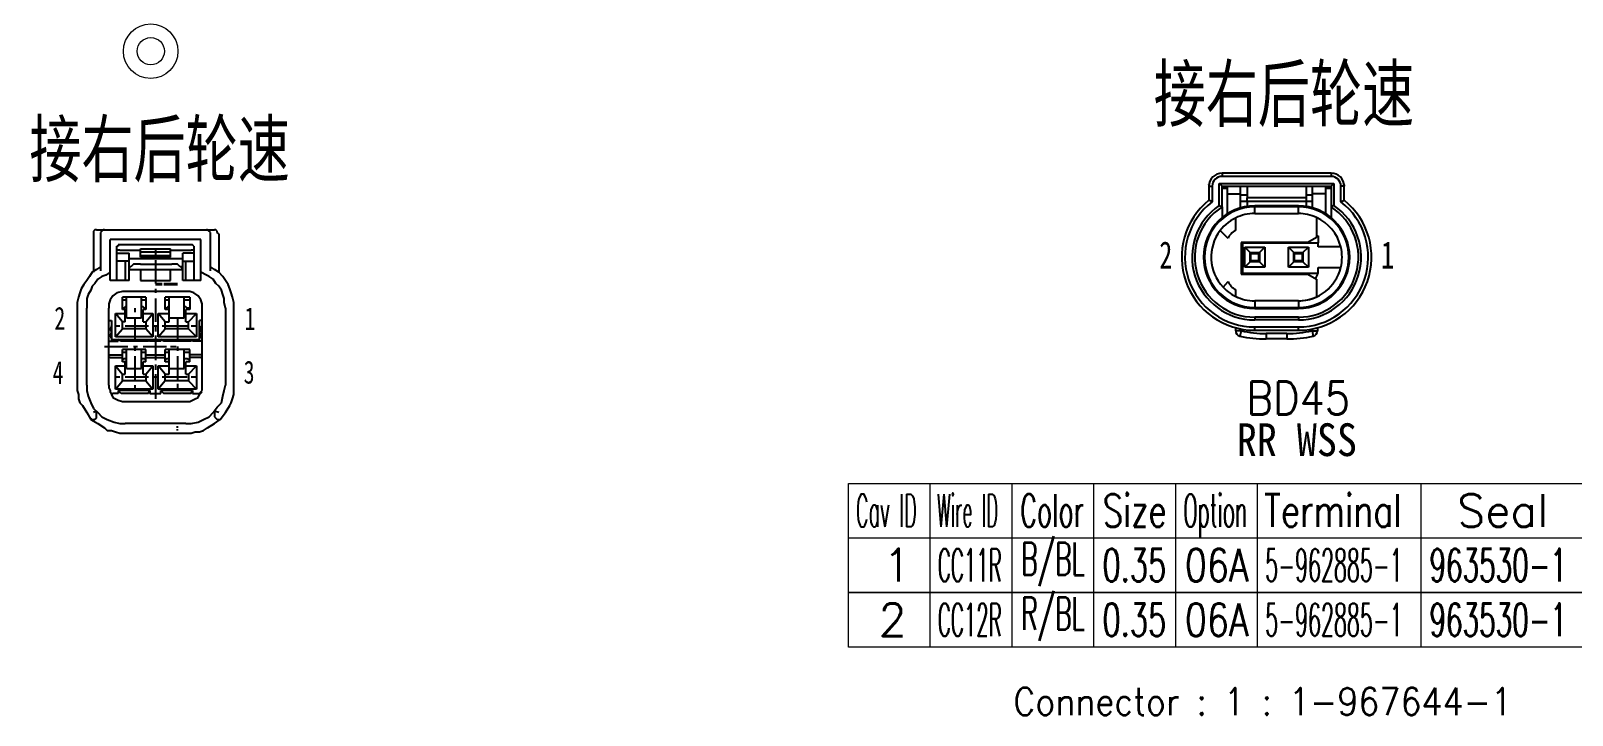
# Model space of a CAD drawing. Header units: inches. Extents: x 47316 to 59086, y 3141 to 11743.
# Drawn here: x 52988.9 to 53130.2, y 6113.2 to 6175.9 of the extents above; entities that cross this region are included whole.
import ezdxf

# ---------------------------------------------------------------- set-up
doc = ezdxf.new("R2010")
doc.units = ezdxf.units.IN
doc.header["$MEASUREMENT"] = 0
doc.layers.add('P', color=250, linetype='Continuous', lineweight=100)
doc.styles.add('MtX_FangSong_GB2312', font='')
doc.styles.add('MtX_FangSong_GB2312_1', font='')
doc.styles.get("Standard").update_dxf_attribs({"font": ''})
doc.styles.get('MtX_FangSong_GB2312').set_extended_font_data('FangSong_GB2312')
doc.styles.get('MtX_FangSong_GB2312_1').set_extended_font_data('FangSong_GB2312', bold=True)
doc.styles.get('Standard').set_extended_font_data('SimSun')

msp = doc.modelspace()

# ---------------------------------------------------------------- linework, layer by layer
at = {"color": 0, "lineweight": -3, "ltscale": 0.25}
for p, q in [((53108.13, 6162.86), (53098.13, 6162.86)), ((53108.13, 6162.56), (53098.13, 6162.56)), ((53098.13, 6161.66), (53108.13, 6161.66))]:
    msp.add_line(p, q, dxfattribs=at)
at = {"color": 0, "lineweight": -3, "ltscale": 0.0075}
for p, q in [((53098.13, 6162.86), (53098.13, 6162.56)), ((53108.13, 6162.86), (53108.13, 6162.56)), ((53096.93, 6161.66), (53097.23, 6161.66)), ((53109.33, 6161.66), (53109.03, 6161.66)), ((53101.13, 6148.46), (53101.13, 6148.76)), ((53105.13, 6148.46), (53105.13, 6148.76))]:
    msp.add_line(p, q, dxfattribs=at)
at = {"color": 0, "lineweight": -3, "ltscale": 0.000498962}
for p, q in [((53096.93, 6161.79), (53096.93, 6161.81)), ((53109.33, 6161.79), (53109.33, 6161.81))]:
    msp.add_line(p, q, dxfattribs=at)
at = {"color": 0, "lineweight": -3, "ltscale": 0.003306}
for p, q in [((53096.93, 6161.79), (53096.93, 6161.66)), ((53109.33, 6161.79), (53109.33, 6161.66))]:
    msp.add_line(p, q, dxfattribs=at)
at = {"color": 0, "lineweight": -3, "ltscale": 0.000183105}
for p, q in [((53096.93, 6161.79), (53096.94, 6161.79)), ((53109.33, 6161.79), (53109.33, 6161.79))]:
    msp.add_line(p, q, dxfattribs=at)
at = {"color": 0, "lineweight": -3, "ltscale": 0.031996}
for p, q in [((53096.93, 6161.66), (53096.93, 6160.38)), ((53109.33, 6160.38), (53109.33, 6161.66))]:
    msp.add_line(p, q, dxfattribs=at)
at = {"color": 0, "lineweight": -3, "ltscale": 0.035639}
for p, q in [((53097.23, 6161.66), (53097.23, 6160.23)), ((53109.03, 6160.23), (53109.03, 6161.66))]:
    msp.add_line(p, q, dxfattribs=at)
at = {"color": 0, "lineweight": -3, "ltscale": 0.050165}
for p, q in [((53097.88, 6159.9), (53097.88, 6161.91)), ((53108.38, 6161.91), (53108.38, 6159.9))]:
    msp.add_line(p, q, dxfattribs=at)
at = {"color": 0, "lineweight": -3, "ltscale": 0.2625}
msp.add_line((53097.88, 6161.91), (53108.38, 6161.91), dxfattribs=at)
at = {"color": 0, "lineweight": -3, "ltscale": 0.008839}
for p, q in [((53097.88, 6161.91), (53098.13, 6161.66)), ((53108.38, 6161.91), (53108.13, 6161.66))]:
    msp.add_line(p, q, dxfattribs=at)
at = {"color": 0, "lineweight": -3, "ltscale": 0.047256}
for p, q in [((53098.13, 6159.77), (53098.13, 6161.66)), ((53108.13, 6161.66), (53108.13, 6159.77))]:
    msp.add_line(p, q, dxfattribs=at)
at = {"color": 0, "lineweight": -3, "ltscale": 0.0125}
for p, q in [((53098.63, 6161.46), (53098.13, 6161.46)), ((53108.13, 6161.46), (53107.63, 6161.46)), ((53099.88, 6148.41), (53099.38, 6148.41)), ((53099.88, 6148.41), (53099.77, 6147.92)), ((53102.18, 6148.16), (53102.18, 6147.66)), ((53104.08, 6148.16), (53104.08, 6147.66)), ((53106.38, 6148.41), (53106.88, 6148.41)), ((53106.38, 6148.41), (53106.49, 6147.92))]:
    msp.add_line(p, q, dxfattribs=at)
at = {"color": 0, "lineweight": -3, "ltscale": 0.0175}
for p, q in [((53098.63, 6160.96), (53098.63, 6161.66)), ((53099.83, 6160.96), (53099.83, 6161.66)), ((53106.43, 6160.96), (53106.43, 6161.66)), ((53107.63, 6160.96), (53107.63, 6161.66)), ((53100.78, 6154.81), (53100.78, 6155.51)), ((53101.48, 6155.51), (53101.48, 6154.81)), ((53104.78, 6154.81), (53104.78, 6155.51)), ((53105.48, 6155.51), (53105.48, 6154.81))]:
    msp.add_line(p, q, dxfattribs=at)
at = {"color": 0, "lineweight": -3, "ltscale": 0.02634}
for p, q in [((53100.43, 6161.66), (53100.43, 6160.6)), ((53105.83, 6161.66), (53105.83, 6160.6))]:
    msp.add_line(p, q, dxfattribs=at)
at = {"color": 0, "lineweight": -3, "ltscale": 0.008338}
for p, q in [((53097.23, 6160.23), (53096.93, 6160.38)), ((53109.03, 6160.23), (53109.33, 6160.38))]:
    msp.add_line(p, q, dxfattribs=at)
at = {"color": 0, "lineweight": -3, "ltscale": 0.045501}
for p, q in [((53098.63, 6159.14), (53098.63, 6160.96)), ((53107.63, 6159.14), (53107.63, 6160.96))]:
    msp.add_line(p, q, dxfattribs=at)
at = {"color": 0, "lineweight": -3, "ltscale": 0.03}
for p, q in [((53098.63, 6160.96), (53099.83, 6160.96)), ((53107.63, 6160.96), (53106.43, 6160.96))]:
    msp.add_line(p, q, dxfattribs=at)
at = {"color": 0, "lineweight": -3, "ltscale": 0.032084}
for p, q in [((53099.83, 6159.67), (53099.83, 6160.96)), ((53106.43, 6159.67), (53106.43, 6160.96))]:
    msp.add_line(p, q, dxfattribs=at)
at = {"color": 0, "lineweight": -3, "ltscale": 0.014999}
for p, q in [((53099.83, 6160.86), (53100.43, 6160.86)), ((53100.43, 6160.26), (53099.83, 6160.26)), ((53105.83, 6160.86), (53106.43, 6160.86)), ((53106.43, 6160.26), (53105.83, 6160.26))]:
    msp.add_line(p, q, dxfattribs=at)
at = {"color": 0, "lineweight": -3, "ltscale": 0.00866}
for p, q in [((53100.43, 6160.26), (53100.43, 6160.6)), ((53105.83, 6160.6), (53105.83, 6160.26))]:
    msp.add_line(p, q, dxfattribs=at)
at = {"color": 0, "lineweight": -3, "ltscale": 0.135001}
for p, q in [((53105.83, 6160.6), (53100.43, 6160.6)), ((53105.83, 6160.26), (53100.43, 6160.26))]:
    msp.add_line(p, q, dxfattribs=at)
at = {"color": 0, "lineweight": -3, "ltscale": 0.00625}
for p, q in [((53100.43, 6160.26), (53100.43, 6160.01)), ((53105.83, 6160.26), (53105.83, 6160.01)), ((53101.13, 6149.66), (53101.13, 6149.41)), ((53105.13, 6149.66), (53105.13, 6149.41))]:
    msp.add_line(p, q, dxfattribs=at)
at = {"color": 0, "lineweight": -3, "ltscale": 0.005074}
for p, q in [((53100.43, 6160.01), (53100.43, 6159.8)), ((53105.83, 6160.01), (53105.83, 6159.8))]:
    msp.add_line(p, q, dxfattribs=at)
at = {"color": 0, "lineweight": -3, "ltscale": 0.007087}
for p, q in [((53097.88, 6159.9), (53098.13, 6159.77)), ((53108.38, 6159.9), (53108.13, 6159.77))]:
    msp.add_line(p, q, dxfattribs=at)
at = {"color": 0, "lineweight": -3, "ltscale": 0.024794}
for p, q in [((53098.13, 6159.77), (53098.13, 6158.78)), ((53108.13, 6159.77), (53108.13, 6158.78))]:
    msp.add_line(p, q, dxfattribs=at)
at = {"color": 0, "lineweight": -3, "ltscale": 0.028296}
msp.add_line((53099.36, 6158.74), (53099.36, 6157.61), dxfattribs=at)
at = {"color": 0, "lineweight": -3, "ltscale": 0.1}
for p, q in [((53105.13, 6159.86), (53101.13, 6159.86)), ((53105.13, 6159.77), (53101.13, 6159.77)), ((53101.13, 6159.16), (53105.13, 6159.16)), ((53105.13, 6151.16), (53101.13, 6151.16)), ((53101.13, 6150.54), (53105.13, 6150.54)), ((53101.13, 6150.46), (53105.13, 6150.46)), ((53105.13, 6149.66), (53101.13, 6149.66)), ((53105.13, 6149.41), (53101.13, 6149.41)), ((53101.13, 6148.76), (53105.13, 6148.76)), ((53101.13, 6148.46), (53105.13, 6148.46))]:
    msp.add_line(p, q, dxfattribs=at)
at = {"color": 0, "lineweight": -3, "ltscale": 0.002165}
for p, q in [((53101.13, 6159.86), (53101.13, 6159.77)), ((53105.13, 6159.86), (53105.13, 6159.77)), ((53101.13, 6150.46), (53101.13, 6150.54)), ((53105.13, 6150.46), (53105.13, 6150.54))]:
    msp.add_line(p, q, dxfattribs=at)
at = {"color": 0, "lineweight": -3, "ltscale": 0.015335}
for p, q in [((53101.13, 6159.16), (53101.13, 6159.77)), ((53105.13, 6159.16), (53105.13, 6159.77)), ((53101.13, 6151.16), (53101.13, 6150.54)), ((53105.13, 6151.16), (53105.13, 6150.54))]:
    msp.add_line(p, q, dxfattribs=at)
at = {"color": 0, "lineweight": -3, "ltscale": 0.045798}
msp.add_line((53106.78, 6158.8), (53106.78, 6156.97), dxfattribs=at)
at = {"color": 0, "lineweight": -3, "ltscale": 0.025446}
msp.add_line((53098.68, 6156.88), (53097.97, 6157.6), dxfattribs=at)
at = {"color": 0, "lineweight": -3, "ltscale": 0.0725}
msp.add_line((53099.88, 6156.51), (53099.88, 6153.61), dxfattribs=at)
at = {"color": 0, "lineweight": -3, "ltscale": 0.152499}
for p, q in [((53105.98, 6156.51), (53099.88, 6156.51)), ((53099.88, 6153.61), (53105.98, 6153.61))]:
    msp.add_line(p, q, dxfattribs=at)
at = {"color": 0, "lineweight": -3, "ltscale": 0.172499}
for p, q in [((53100.03, 6156.46), (53106.93, 6156.46)), ((53106.93, 6153.66), (53100.03, 6153.66))]:
    msp.add_line(p, q, dxfattribs=at)
at = {"color": 0, "lineweight": -3, "ltscale": 0.07}
msp.add_line((53100.03, 6153.66), (53100.03, 6156.46), dxfattribs=at)
at = {"color": 0, "lineweight": -3, "ltscale": 0.046249}
for p, q in [((53100.21, 6154.23), (53100.21, 6156.08)), ((53100.21, 6156.08), (53102.06, 6156.08)), ((53102.06, 6156.08), (53102.06, 6154.23)), ((53104.21, 6154.23), (53104.21, 6156.08)), ((53104.21, 6156.08), (53106.06, 6156.08)), ((53106.06, 6156.08), (53106.06, 6154.23)), ((53102.06, 6154.23), (53100.21, 6154.23)), ((53106.06, 6154.23), (53104.21, 6154.23))]:
    msp.add_line(p, q, dxfattribs=at)
at = {"color": 0, "lineweight": -3, "ltscale": 0.01795}
for p, q in [((53100.72, 6155.58), (53100.21, 6156.08)), ((53101.55, 6155.58), (53102.06, 6156.08)), ((53104.72, 6155.58), (53104.21, 6156.08)), ((53105.55, 6155.58), (53106.06, 6156.08)), ((53100.72, 6154.74), (53100.21, 6154.23)), ((53101.55, 6154.74), (53102.06, 6154.23)), ((53104.72, 6154.74), (53104.21, 6154.23)), ((53105.55, 6154.74), (53106.06, 6154.23))]:
    msp.add_line(p, q, dxfattribs=at)
at = {"color": 0, "lineweight": -3, "ltscale": 0.023095}
for p, q in [((53106.78, 6156.97), (53105.98, 6156.51)), ((53105.98, 6153.61), (53106.78, 6153.15))]:
    msp.add_line(p, q, dxfattribs=at)
at = {"color": 0, "lineweight": -3, "ltscale": 0.003749}
msp.add_line((53106.78, 6157.11), (53106.93, 6157.11), dxfattribs=at)
at = {"color": 0, "lineweight": -3, "ltscale": 0.016251}
msp.add_line((53106.93, 6157.11), (53106.93, 6156.46), dxfattribs=at)
at = {"color": 0, "lineweight": -3, "ltscale": 0.008749}
msp.add_line((53106.93, 6156.11), (53106.93, 6156.46), dxfattribs=at)
at = {"color": 0, "lineweight": -3, "ltscale": 0.052139}
for p, q in [((53109.02, 6156.11), (53106.93, 6156.11)), ((53106.93, 6154.21), (53109.02, 6154.21))]:
    msp.add_line(p, q, dxfattribs=at)
at = {"color": 0, "lineweight": -3, "ltscale": 0.020863}
for p, q in [((53100.72, 6154.74), (53100.72, 6155.58)), ((53101.55, 6155.58), (53101.55, 6154.74)), ((53104.72, 6154.74), (53104.72, 6155.58)), ((53105.55, 6155.58), (53105.55, 6154.74))]:
    msp.add_line(p, q, dxfattribs=at)
at = {"color": 0, "lineweight": -3, "ltscale": 0.020865}
for p, q in [((53100.72, 6155.58), (53101.55, 6155.58)), ((53101.55, 6154.74), (53100.72, 6154.74)), ((53104.72, 6155.58), (53105.55, 6155.58)), ((53105.55, 6154.74), (53104.72, 6154.74))]:
    msp.add_line(p, q, dxfattribs=at)
at = {"color": 0, "lineweight": -3, "ltscale": 0.002379}
for p, q in [((53100.78, 6155.51), (53100.72, 6155.58)), ((53100.78, 6154.81), (53100.72, 6154.74)), ((53101.48, 6155.51), (53101.55, 6155.58)), ((53101.48, 6154.81), (53101.55, 6154.74)), ((53104.78, 6155.51), (53104.72, 6155.58)), ((53104.78, 6154.81), (53104.72, 6154.74)), ((53105.48, 6155.51), (53105.55, 6155.58)), ((53105.48, 6154.81), (53105.55, 6154.74))]:
    msp.add_line(p, q, dxfattribs=at)
at = {"color": 0, "lineweight": -3, "ltscale": 0.017499}
for p, q in [((53100.78, 6155.51), (53101.48, 6155.51)), ((53101.48, 6154.81), (53100.78, 6154.81)), ((53104.78, 6155.51), (53105.48, 6155.51)), ((53105.48, 6154.81), (53104.78, 6154.81))]:
    msp.add_line(p, q, dxfattribs=at)
at = {"color": 0, "lineweight": -3, "ltscale": 0.017552}
msp.add_line((53098.23, 6152.41), (53098.68, 6152.94), dxfattribs=at)
at = {"color": 0, "lineweight": -3, "ltscale": 0.040799}
msp.add_line((53106.78, 6153.15), (53106.78, 6151.51), dxfattribs=at)
at = {"color": 0, "lineweight": -3, "ltscale": 0.01375}
msp.add_line((53106.93, 6153.66), (53106.93, 6154.21), dxfattribs=at)
at = {"color": 0, "lineweight": -3, "ltscale": 0.015796}
msp.add_line((53099.36, 6152.2), (53099.36, 6151.57), dxfattribs=at)
at = {"color": 0, "lineweight": -3, "ltscale": 0.00694}
for p, q in [((53099.38, 6148.41), (53099.38, 6148.69)), ((53106.88, 6148.69), (53106.88, 6148.41))]:
    msp.add_line(p, q, dxfattribs=at)
at = {"color": 0, "lineweight": -3, "ltscale": 0.004066}
for p, q in [((53099.88, 6148.41), (53099.88, 6148.58)), ((53106.38, 6148.58), (53106.38, 6148.41))]:
    msp.add_line(p, q, dxfattribs=at)
at = {"color": 0, "lineweight": -3, "ltscale": 0.047501}
for p, q in [((53104.08, 6148.16), (53102.18, 6148.16)), ((53104.08, 6147.66), (53102.18, 6147.66))]:
    msp.add_line(p, q, dxfattribs=at)
at = {"color": 0, "linetype": 'Continuous', "lineweight": 15}
for p, q in [((53063.89, 6134.43), (53146.39, 6134.43)), ((53063.89, 6129.43), (53063.89, 6134.43)), ((53063.89, 6129.43), (53146.39, 6129.43))]:
    msp.add_line(p, q, dxfattribs=at)
at = {"color": 7, "linetype": 'Continuous', "lineweight": 15}
for p, q in [((53071.39, 6129.43), (53071.39, 6134.43)), ((53078.89, 6129.43), (53078.89, 6134.43)), ((53086.39, 6129.43), (53086.39, 6134.43)), ((53093.89, 6129.43), (53093.89, 6134.43)), ((53101.39, 6129.43), (53101.39, 6134.43)), ((53116.39, 6129.43), (53116.39, 6134.43))]:
    msp.add_line(p, q, dxfattribs=at)
at = {"color": 102, "linetype": 'Continuous', "lineweight": 15}
for p, q in [((53071.39, 6124.43), (53071.39, 6129.43)), ((53078.89, 6124.43), (53078.89, 6129.43)), ((53086.39, 6124.43), (53086.39, 6129.43)), ((53093.89, 6124.43), (53093.89, 6129.43)), ((53101.39, 6124.43), (53101.39, 6129.43)), ((53116.39, 6124.43), (53116.39, 6129.43)), ((53071.39, 6119.43), (53071.39, 6124.43)), ((53078.89, 6119.43), (53078.89, 6124.43)), ((53086.39, 6119.43), (53086.39, 6124.43)), ((53093.89, 6119.43), (53093.89, 6124.43)), ((53101.39, 6119.43), (53101.39, 6124.43)), ((53116.39, 6119.43), (53116.39, 6124.43))]:
    msp.add_line(p, q, dxfattribs=at)
at = {"color": 0, "linetype": 'Continuous', "lineweight": 15}
for points in [[(53063.89, 6124.43), (53063.89, 6129.43), (53146.39, 6129.43), (53146.39, 6124.43)], [(53063.89, 6119.43), (53063.89, 6124.43), (53146.39, 6124.43), (53146.39, 6119.43)]]:
    msp.add_lwpolyline(points, close=True, dxfattribs=at)
for radius in [2.5, 1.25]:
    msp.add_circle((52999.93, 6174.03), radius, dxfattribs=at)
at = {"color": 0, "lineweight": -3}
for centre, radius, start, end in [((53098.13, 6161.66), 1.2, 90, 180), ((53108.13, 6161.66), 1.2, 360, 90), ((53097.15, 6161.8), 0.221, 152.2142, 176.9525), ((53098.13, 6161.66), 0.9, 90, 180), ((53108.13, 6161.66), 0.9, 0, 90), ((53109.11, 6161.8), 0.221, 3.0415, 27.7534), ((53101.13, 6155.16), 6.7, 128.8193, 270), ((53101.13, 6155.16), 6.4, 127.5443, 270), ((53105.13, 6155.16), 6.7, 270, 51.1807), ((53105.13, 6155.16), 6.4, 270, 52.4557), ((53101.13, 6155.16), 5.75, 124.4174, 270), ((53101.13, 6155.16), 5.5, 123.0557, 270), ((53101.13, 6155.16), 4.7, 90, 270), ((53101.13, 6155.16), 4.61, 90, 270), ((53101.13, 6155.16), 4, 116.2634, 146.25), ((53101.13, 6155.16), 4, 90, 116.2635), ((53105.13, 6155.16), 5.75, 270, 55.5825), ((53105.13, 6155.16), 4.7, 270, 90), ((53105.13, 6155.16), 5.5, 270, 56.9443), ((53105.13, 6155.16), 4.61, 270, 90), ((53105.13, 6155.16), 4, 65.638, 90), ((53105.13, 6155.16), 4, 13.7391, 65.6379), ((53101.13, 6155.16), 4, 142.4042, 223.4495), ((53099.98, 6156.36), 1.4, 116.2863, 158.1691), ((53105.13, 6155.16), 4, 346.261, 13.739), ((53099.98, 6153.46), 1.4, 201.4963, 243.7137), ((53105.13, 6155.16), 4, 270, 346.2611), ((53106.13, 6153.81), 0.8, 311.9254, 349.1931), ((53101.13, 6155.16), 4, 223.4495, 247.5), ((53101.13, 6155.16), 4, 243.7365, 270), ((53105.13, 6155.16), 4, 270, 294.362), ((53099.88, 6148.41), 0.5, 180, 257.3469), ((53102.18, 6158.66), 11, 257.3469, 270), ((53102.18, 6158.66), 10.5, 257.3469, 270), ((53104.08, 6158.66), 10.5, 270, 282.6531), ((53104.08, 6158.66), 11, 270, 282.6531), ((53106.38, 6148.41), 0.5, 282.6531, 0)]:
    msp.add_arc(centre, radius, start, end, dxfattribs=at)
at = {"layer": 'P', "color": 0, "linetype": 'Continuous', "lineweight": -3}
for p, q in [((52994.82, 6157.68), (52994.69, 6157.55)), ((52994.69, 6157.55), (52994.69, 6157.42)), ((52994.69, 6157.42), (52994.69, 6157.3)), ((52994.69, 6157.3), (52994.69, 6153.77)), ((52994.95, 6157.68), (52994.82, 6157.68)), ((52994.95, 6157.68), (53005.78, 6157.68)), ((52995.45, 6157.55), (52995.32, 6157.42)), ((52995.32, 6157.42), (52995.32, 6157.3)), ((52995.32, 6157.3), (52995.32, 6153.9)), ((52995.58, 6157.68), (52995.45, 6157.55)), ((52995.7, 6157.68), (52995.58, 6157.68)), ((53005.15, 6157.68), (53005.03, 6157.68)), ((53005.28, 6157.55), (53005.15, 6157.68)), ((53005.4, 6157.42), (53005.28, 6157.55)), ((53005.4, 6157.3), (53005.4, 6157.42)), ((53005.4, 6153.9), (53005.4, 6157.3)), ((53005.91, 6157.68), (53005.78, 6157.68)), ((53006.03, 6157.55), (53005.91, 6157.68)), ((53006.03, 6157.42), (53006.03, 6157.55)), ((53006.16, 6157.3), (53006.03, 6157.42)), ((53006.16, 6157.3), (53006.16, 6153.77)), ((53004.52, 6156.79), (52996.21, 6156.79)), ((52996.21, 6153.01), (52996.21, 6156.79)), ((52996.96, 6156.16), (52996.84, 6156.16)), ((52996.84, 6153.01), (52996.84, 6156.16)), ((52997.09, 6155.79), (52996.84, 6155.79)), ((52997.09, 6156.29), (52996.96, 6156.29)), ((52996.96, 6156.29), (52996.96, 6156.16)), ((53003.64, 6156.29), (52997.09, 6156.29)), ((52997.09, 6155.79), (52998.98, 6155.79)), ((52998.98, 6155.16), (52998.98, 6155.91)), ((52998.98, 6155.91), (53001.75, 6155.91)), ((53000.36, 6155.79), (53000.36, 6155.41)), ((53001.75, 6155.16), (53001.75, 6155.91)), ((53001.75, 6155.79), (53003.64, 6155.79)), ((53003.77, 6156.29), (53003.64, 6156.29)), ((53003.89, 6155.79), (53003.64, 6155.79)), ((53003.89, 6156.16), (53003.77, 6156.29)), ((53003.89, 6156.16), (53003.89, 6156.16)), ((53003.89, 6156.16), (53003.89, 6153.01)), ((53004.52, 6153.01), (53004.52, 6156.79)), ((52996.84, 6155.53), (52997.59, 6155.53)), ((52997.97, 6154.78), (52996.84, 6154.78)), ((52997.59, 6155.53), (52997.97, 6155.53)), ((52997.59, 6154.78), (52997.59, 6153.01)), ((52997.97, 6153.01), (52997.97, 6155.53)), ((52997.97, 6155.03), (52998.47, 6155.03)), ((52998.35, 6154.53), (52998.1, 6154.27)), ((52998.6, 6154.53), (52998.35, 6154.53)), ((52998.47, 6155.03), (52998.98, 6155.03)), ((52998.98, 6154.53), (52998.6, 6154.53)), ((52998.98, 6155.66), (53001.75, 6155.66)), ((53001.75, 6155.28), (52998.98, 6155.28)), ((52998.98, 6155.16), (53001.75, 6155.16)), ((52998.98, 6155.03), (53001.88, 6155.03)), ((52998.98, 6154.53), (53001.88, 6154.53)), ((53000.36, 6154.9), (53000.36, 6152.76)), ((53001.88, 6155.03), (53002.38, 6155.03)), ((53002.13, 6154.53), (53001.88, 6154.53)), ((53002.38, 6154.53), (53002.13, 6154.53)), ((53002.38, 6155.03), (53002.88, 6155.03)), ((53002.63, 6154.27), (53002.38, 6154.53)), ((53003.14, 6155.53), (53002.88, 6155.53)), ((53002.88, 6153.01), (53002.88, 6155.53)), ((53002.88, 6154.78), (53003.89, 6154.78)), ((53003.89, 6155.53), (53003.14, 6155.53)), ((53003.14, 6153.01), (53003.14, 6154.78)), ((52994.06, 6153.01), (52993.81, 6152.64)), ((52994.32, 6153.39), (52994.06, 6153.01)), ((52994.57, 6153.77), (52994.32, 6153.39)), ((52994.95, 6154.02), (52994.57, 6153.77)), ((52995.07, 6153.14), (52994.82, 6152.76)), ((52995.32, 6154.27), (52994.95, 6154.02)), ((52995.45, 6153.39), (52995.07, 6153.14)), ((52995.83, 6153.52), (52995.45, 6153.39)), ((52996.21, 6153.77), (52995.83, 6153.52)), ((52997.97, 6153.01), (52996.21, 6153.01)), ((52998.1, 6154.27), (52997.97, 6154.27)), ((52997.97, 6154.27), (52997.97, 6154.02)), ((52997.97, 6154.02), (53002.88, 6154.02)), ((52998.98, 6154.02), (52998.98, 6153.01)), ((52998.98, 6153.01), (53001.75, 6153.01)), ((53001.75, 6153.01), (53001.75, 6154.02)), ((53002.76, 6154.27), (53002.63, 6154.27)), ((53002.88, 6154.02), (53002.76, 6154.27)), ((53004.52, 6153.01), (53002.88, 6153.01)), ((53005.03, 6153.52), (53004.52, 6153.77)), ((53005.28, 6153.39), (53005.03, 6153.52)), ((53005.66, 6153.14), (53005.28, 6153.39)), ((53005.78, 6154.02), (53005.4, 6154.27)), ((53005.91, 6152.76), (53005.66, 6153.14)), ((53006.16, 6153.77), (53005.78, 6154.02)), ((53006.54, 6153.39), (53006.16, 6153.77)), ((53006.79, 6153.01), (53006.54, 6153.39)), ((53007.04, 6152.64), (53006.79, 6153.01)), ((52993.31, 6151.5), (52993.18, 6151)), ((52993.43, 6151.88), (52993.31, 6151.5)), ((52993.56, 6152.26), (52993.43, 6151.88)), ((52993.81, 6152.64), (52993.56, 6152.26)), ((52994.19, 6151.75), (52994.06, 6151.38)), ((52994.44, 6152.13), (52994.19, 6151.75)), ((52994.57, 6152.51), (52994.44, 6152.13)), ((52994.82, 6152.76), (52994.57, 6152.51)), ((52996.46, 6151.63), (52996.21, 6151.25)), ((52996.84, 6151.88), (52996.46, 6151.63)), ((52997.34, 6152.01), (52996.84, 6151.88)), ((52997.59, 6152.01), (52997.34, 6152.01)), ((52997.34, 6150.37), (52997.34, 6151.5)), ((52999.48, 6151.5), (52997.34, 6151.5)), ((53003.14, 6152.01), (52997.59, 6152.01)), ((52997.72, 6149.61), (52997.72, 6151.5)), ((52999.1, 6149.61), (52999.1, 6151.5)), ((52999.48, 6151.5), (52999.48, 6150.37)), ((53000.36, 6152.76), (53000.99, 6152.76)), ((53000.36, 6152.64), (53000.99, 6152.64)), ((53000.36, 6152.26), (53000.36, 6151.88)), ((53001.12, 6152.76), (53001.37, 6152.76)), ((53001.12, 6152.64), (53001.37, 6152.64)), ((53001.25, 6150.37), (53001.25, 6151.5)), ((53003.51, 6151.5), (53001.25, 6151.5)), ((53001.37, 6152.76), (53001.62, 6152.76)), ((53001.37, 6152.64), (53001.62, 6152.64)), ((53001.62, 6152.76), (53002.38, 6152.76)), ((53001.62, 6152.64), (53002.38, 6152.64)), ((53001.62, 6149.61), (53001.62, 6151.5)), ((53003.01, 6149.61), (53003.01, 6151.5)), ((53003.51, 6152.01), (53003.14, 6152.01)), ((53003.89, 6151.88), (53003.51, 6152.01)), ((53003.51, 6151.5), (53003.51, 6150.37)), ((53004.27, 6151.63), (53003.89, 6151.88)), ((53004.52, 6151.25), (53004.27, 6151.63)), ((53006.16, 6152.51), (53005.91, 6152.76)), ((53006.41, 6152.13), (53006.16, 6152.51)), ((53006.54, 6151.75), (53006.41, 6152.13)), ((53006.66, 6151.38), (53006.54, 6151.75)), ((53007.17, 6152.26), (53007.04, 6152.64)), ((53007.29, 6151.88), (53007.17, 6152.26)), ((53007.42, 6151.5), (53007.29, 6151.88)), ((53007.55, 6151), (53007.42, 6151.5)), ((52993.18, 6151), (52993.18, 6150.49)), ((52993.18, 6150.49), (52993.18, 6143.44)), ((52994.06, 6151.38), (52994.06, 6151)), ((52994.06, 6151), (52994.06, 6150.49)), ((52994.06, 6143.44), (52994.06, 6150.49)), ((52996.21, 6151.25), (52996.08, 6150.87)), ((52996.08, 6150.87), (52996.08, 6150.49)), ((52996.08, 6143.44), (52996.08, 6150.49)), ((52997.34, 6151.25), (52997.72, 6151.25)), ((52997.47, 6150.49), (52997.34, 6150.49)), ((52997.59, 6150.37), (52997.34, 6150.37)), ((52997.59, 6150.62), (52997.47, 6150.49)), ((52997.72, 6150.62), (52997.59, 6150.62)), ((52997.59, 6149.23), (52997.59, 6150.37)), ((52998.47, 6150.49), (52998.47, 6150.12)), ((52999.1, 6151.25), (52999.48, 6151.25)), ((52999.23, 6150.62), (52999.1, 6150.62)), ((52999.36, 6150.49), (52999.23, 6150.62)), ((52999.48, 6150.37), (52999.23, 6150.37)), ((52999.23, 6149.23), (52999.23, 6150.37)), ((52999.48, 6150.49), (52999.36, 6150.49)), ((53000.36, 6151.38), (53000.36, 6149.23)), ((53001.25, 6151.25), (53001.62, 6151.25)), ((53001.37, 6150.49), (53001.25, 6150.49)), ((53001.62, 6150.37), (53001.25, 6150.37)), ((53001.5, 6150.62), (53001.37, 6150.49)), ((53001.62, 6150.62), (53001.5, 6150.62)), ((53001.62, 6149.23), (53001.62, 6150.37)), ((53003.01, 6151.25), (53003.51, 6151.25)), ((53003.14, 6150.62), (53003.01, 6150.62)), ((53003.26, 6150.49), (53003.14, 6150.62)), ((53003.51, 6150.37), (53003.14, 6150.37)), ((53003.14, 6149.23), (53003.14, 6150.37)), ((53003.51, 6150.49), (53003.26, 6150.49)), ((53004.65, 6150.87), (53004.52, 6151.25)), ((53004.65, 6150.49), (53004.65, 6150.87)), ((53004.65, 6143.44), (53004.65, 6150.49)), ((53006.66, 6151), (53006.66, 6151.38)), ((53006.79, 6150.49), (53006.66, 6151)), ((53006.79, 6150.49), (53006.79, 6143.44)), ((53007.55, 6150.49), (53007.55, 6151)), ((53007.55, 6143.44), (53007.55, 6150.49)), ((52996.08, 6149.36), (52996.33, 6149.36)), ((52996.33, 6148.73), (52996.21, 6148.6)), ((52996.33, 6149.36), (52996.33, 6147.47)), ((52996.33, 6148.73), (52996.33, 6148.86)), ((52996.71, 6147.85), (52996.71, 6149.99)), ((52996.71, 6149.99), (52997.59, 6149.99)), ((52997.34, 6149.23), (52996.71, 6149.99)), ((52996.71, 6148.86), (52997.09, 6148.86)), ((52997.34, 6148.6), (52997.34, 6149.23)), ((52997.59, 6149.23), (52997.34, 6149.23)), ((52997.59, 6148.86), (52999.73, 6148.86)), ((52997.72, 6149.61), (52999.1, 6149.61)), ((52998.47, 6149.61), (52998.47, 6147.47)), ((52999.23, 6149.99), (53000.11, 6149.99)), ((52999.23, 6149.23), (52999.48, 6149.23)), ((52999.48, 6149.23), (53000.11, 6149.99)), ((52999.48, 6149.23), (52999.48, 6148.6)), ((53000.11, 6149.99), (53000.11, 6147.85)), ((53000.11, 6148.86), (53000.62, 6148.86)), ((53000.36, 6148.86), (53000.36, 6148.35)), ((53000.62, 6147.85), (53000.62, 6149.99)), ((53001.25, 6149.23), (53000.62, 6149.99)), ((53000.62, 6149.99), (53001.62, 6149.99)), ((53000.99, 6148.86), (53003.26, 6148.86)), ((53001.25, 6148.6), (53001.25, 6149.23)), ((53001.25, 6149.23), (53001.62, 6149.23)), ((53001.62, 6149.61), (53003.01, 6149.61)), ((53002.38, 6149.61), (53002.38, 6147.47)), ((53003.14, 6149.99), (53004.14, 6149.99)), ((53003.14, 6149.23), (53003.39, 6149.23)), ((53003.39, 6149.23), (53004.14, 6149.99)), ((53003.39, 6148.6), (53003.39, 6149.23)), ((53003.64, 6148.86), (53004.14, 6148.86)), ((53004.14, 6149.99), (53004.14, 6147.85)), ((53004.4, 6147.47), (53004.4, 6149.36)), ((53004.65, 6149.36), (53004.4, 6149.36)), ((53004.4, 6148.86), (53004.52, 6148.73)), ((53004.52, 6148.6), (53004.52, 6148.73)), ((52996.08, 6147.47), (52996.96, 6147.47)), ((52996.21, 6148.6), (52996.21, 6148.6)), ((52996.21, 6148.6), (52996.21, 6148.48)), ((52996.21, 6148.48), (52996.33, 6148.35)), ((52996.33, 6148.1), (52996.21, 6148.1)), ((52996.21, 6148.1), (52996.21, 6147.97)), ((52996.21, 6147.97), (52996.21, 6147.85)), ((52996.21, 6147.85), (52996.33, 6147.85)), ((52996.33, 6148.35), (52996.33, 6148.35)), ((52996.33, 6148.23), (52996.33, 6148.35)), ((52996.33, 6148.1), (52996.33, 6148.23)), ((52996.33, 6147.72), (52996.33, 6147.85)), ((52996.33, 6147.6), (53004.4, 6147.6)), ((52996.71, 6147.85), (52997.34, 6148.6)), ((53000.11, 6147.85), (52996.71, 6147.85)), ((52997.21, 6147.47), (52996.96, 6147.6)), ((52996.96, 6147.6), (52996.96, 6147.47)), ((52999.73, 6147.47), (52997.21, 6147.47)), ((52999.48, 6148.6), (52997.34, 6148.6)), ((53000.11, 6147.85), (52999.48, 6148.6)), ((52999.73, 6147.47), (52999.86, 6147.6)), ((52999.86, 6147.6), (52999.86, 6147.47)), ((53000.87, 6147.47), (52999.86, 6147.47)), ((53000.36, 6147.97), (53000.36, 6145.71)), ((53000.62, 6147.85), (53001.25, 6148.6)), ((53004.14, 6147.85), (53000.62, 6147.85)), ((53000.87, 6147.6), (53000.87, 6147.47)), ((53001.12, 6147.47), (53000.87, 6147.6)), ((53003.64, 6147.47), (53001.12, 6147.47)), ((53003.39, 6148.6), (53001.25, 6148.6)), ((53004.14, 6147.85), (53003.39, 6148.6)), ((53003.77, 6147.6), (53003.64, 6147.47)), ((53003.77, 6147.6), (53003.77, 6147.47)), ((53004.65, 6147.47), (53003.77, 6147.47)), ((53004.4, 6148.35), (53004.4, 6148.23)), ((53004.52, 6148.35), (53004.4, 6148.35)), ((53004.4, 6148.23), (53004.52, 6148.1)), ((53004.52, 6147.85), (53004.4, 6147.72)), ((53004.52, 6148.48), (53004.52, 6148.6)), ((53004.52, 6148.6), (53004.52, 6148.6)), ((53004.52, 6148.35), (53004.52, 6148.48)), ((53004.52, 6147.97), (53004.52, 6148.1)), ((53004.52, 6148.1), (53004.52, 6148.1)), ((53004.52, 6147.85), (53004.52, 6147.97)), ((53004.52, 6147.85), (53004.52, 6147.85)), ((52995.7, 6146.97), (52997.84, 6146.97)), ((52996.08, 6146.08), (52996.08, 6146.21)), ((52996.08, 6146.21), (52997.34, 6146.21)), ((52996.08, 6145.96), (52996.08, 6146.08)), ((52996.21, 6145.96), (52996.08, 6145.96)), ((52996.21, 6145.96), (52996.21, 6145.96)), ((52996.21, 6145.96), (52997.34, 6145.96)), ((52999.48, 6146.71), (52997.34, 6146.71)), ((52997.34, 6145.58), (52997.34, 6146.71)), ((52997.34, 6146.46), (52997.72, 6146.46)), ((52997.47, 6145.83), (52997.34, 6145.71)), ((52997.59, 6145.83), (52997.47, 6145.83)), ((52997.72, 6145.83), (52997.59, 6145.83)), ((52997.72, 6144.95), (52997.72, 6146.71)), ((52998.35, 6146.97), (52998.73, 6146.97)), ((52998.47, 6146.97), (52998.47, 6146.59)), ((52998.47, 6146.08), (52998.47, 6143.94)), ((52999.1, 6144.95), (52999.1, 6146.71)), ((52999.1, 6146.46), (52999.48, 6146.46)), ((52999.23, 6145.83), (52999.1, 6145.83)), ((52999.23, 6146.97), (53001.37, 6146.97)), ((52999.36, 6145.83), (52999.23, 6145.83)), ((52999.48, 6145.71), (52999.36, 6145.83)), ((52999.48, 6145.58), (52999.48, 6146.71)), ((52999.48, 6146.21), (53001.25, 6146.21)), ((52999.48, 6145.96), (53001.25, 6145.96)), ((53003.51, 6146.71), (53001.25, 6146.71)), ((53001.25, 6145.58), (53001.25, 6146.71)), ((53001.25, 6146.46), (53001.62, 6146.46)), ((53001.37, 6145.83), (53001.25, 6145.71)), ((53001.5, 6145.83), (53001.37, 6145.83)), ((53001.62, 6145.83), (53001.5, 6145.83)), ((53001.62, 6144.95), (53001.62, 6146.71)), ((53001.75, 6146.97), (53002.25, 6146.97)), ((53002.38, 6146.97), (53002.38, 6146.59)), ((53002.38, 6146.08), (53002.38, 6143.94)), ((53003.01, 6144.95), (53003.01, 6146.71)), ((53003.01, 6146.46), (53003.51, 6146.46)), ((53003.14, 6145.83), (53003.01, 6145.83)), ((53003.26, 6145.83), (53003.14, 6145.83)), ((53003.51, 6145.71), (53003.26, 6145.83)), ((53003.51, 6145.58), (53003.51, 6146.71)), ((53004.65, 6146.21), (53003.51, 6146.21)), ((53004.52, 6145.96), (53003.51, 6145.96)), ((53004.52, 6145.96), (53004.65, 6145.96)), ((53004.65, 6146.08), (53004.65, 6146.21)), ((53004.65, 6145.96), (53004.65, 6146.08)), ((53004.65, 6145.96), (53004.65, 6145.96)), ((52996.71, 6143.06), (52996.71, 6145.2)), ((52996.71, 6145.2), (52997.34, 6144.45)), ((52996.71, 6145.2), (52997.59, 6145.2)), ((52997.59, 6145.58), (52997.34, 6145.58)), ((52997.34, 6144.45), (52997.59, 6144.45)), ((52997.34, 6143.82), (52997.34, 6144.45)), ((52997.59, 6144.45), (52997.59, 6145.58)), ((52997.72, 6144.95), (52999.1, 6144.95)), ((52999.48, 6145.58), (52999.23, 6145.58)), ((52999.23, 6144.45), (52999.23, 6145.58)), ((52999.23, 6145.2), (53000.11, 6145.2)), ((52999.23, 6144.45), (52999.48, 6144.45)), ((52999.48, 6144.45), (53000.11, 6145.2)), ((52999.48, 6144.45), (52999.48, 6143.82)), ((53000.11, 6145.2), (53000.11, 6143.06)), ((53000.36, 6145.33), (53000.36, 6144.82)), ((53000.36, 6144.45), (53000.36, 6142.18)), ((53000.62, 6143.06), (53000.62, 6145.2)), ((53001.25, 6144.45), (53000.62, 6145.2)), ((53000.62, 6145.2), (53001.62, 6145.2)), ((53001.62, 6145.58), (53001.25, 6145.58)), ((53001.25, 6143.82), (53001.25, 6144.45)), ((53001.25, 6144.45), (53001.62, 6144.45)), ((53001.62, 6144.45), (53001.62, 6145.58)), ((53001.62, 6144.95), (53003.01, 6144.95)), ((53003.51, 6145.58), (53003.14, 6145.58)), ((53003.14, 6144.45), (53003.14, 6145.58)), ((53003.14, 6145.2), (53004.14, 6145.2)), ((53003.14, 6144.45), (53003.39, 6144.45)), ((53003.39, 6144.45), (53004.14, 6145.2)), ((53003.39, 6144.45), (53003.39, 6143.82)), ((53004.14, 6145.2), (53004.14, 6143.06)), ((52993.18, 6143.44), (52993.18, 6142.93)), ((52994.06, 6143.44), (52994.06, 6142.93)), ((52996.08, 6143.44), (52996.08, 6143.19)), ((52996.08, 6143.19), (52996.21, 6142.93)), ((52996.71, 6144.19), (52997.09, 6144.19)), ((52996.71, 6143.06), (52997.34, 6143.82)), ((53000.11, 6143.06), (52996.71, 6143.06)), ((52999.48, 6143.82), (52997.34, 6143.82)), ((52997.59, 6144.19), (52999.73, 6144.19)), ((52998.47, 6143.44), (52998.47, 6143.06)), ((52999.48, 6143.82), (53000.11, 6143.06)), ((53000.11, 6144.19), (53000.62, 6144.19)), ((53001.25, 6143.82), (53000.62, 6143.06)), ((53004.14, 6143.06), (53000.62, 6143.06)), ((53000.99, 6144.19), (53003.26, 6144.19)), ((53003.39, 6143.82), (53001.25, 6143.82)), ((53002.38, 6143.56), (53002.38, 6143.06)), ((53003.39, 6143.82), (53004.14, 6143.06)), ((53003.64, 6144.19), (53004.14, 6144.19)), ((53004.65, 6143.19), (53004.65, 6143.44)), ((53004.65, 6142.93), (53004.65, 6143.19)), ((53006.66, 6142.93), (53006.79, 6143.44)), ((53007.55, 6142.93), (53007.55, 6143.44)), ((52993.18, 6142.93), (52993.31, 6142.56)), ((52993.31, 6142.56), (52993.31, 6142.18)), ((52993.31, 6142.18), (52993.43, 6141.8)), ((52993.43, 6141.8), (52993.69, 6141.55)), ((52994.06, 6142.93), (52994.19, 6142.43)), ((52994.19, 6142.43), (52994.44, 6141.8)), ((52994.44, 6141.8), (52994.69, 6141.3)), ((52996.21, 6142.93), (52996.21, 6142.81)), ((52996.21, 6142.81), (52996.33, 6142.68)), ((52996.21, 6142.81), (52996.33, 6142.56)), ((52996.33, 6142.68), (52996.46, 6142.68)), ((52996.33, 6142.56), (52996.46, 6142.3)), ((52996.96, 6142.68), (52996.46, 6142.68)), ((52996.46, 6142.3), (52996.71, 6142.18)), ((52996.71, 6142.18), (52996.96, 6142.05)), ((52999.86, 6142.93), (52996.96, 6142.93)), ((52996.96, 6142.93), (52996.96, 6142.68)), ((52997.21, 6142.68), (52996.96, 6142.93)), ((52996.96, 6142.05), (52997.34, 6141.93)), ((52999.73, 6142.68), (52997.21, 6142.68)), ((52997.34, 6141.93), (52997.59, 6141.93)), ((52997.59, 6141.93), (53003.14, 6141.93)), ((52999.73, 6142.68), (52999.86, 6142.93)), ((52999.86, 6142.93), (52999.86, 6142.68)), ((52999.86, 6142.68), (53000.87, 6142.68)), ((53003.77, 6142.93), (53000.87, 6142.93)), ((53000.87, 6142.68), (53000.87, 6142.93)), ((53000.87, 6142.93), (53001.12, 6142.68)), ((53003.64, 6142.68), (53001.12, 6142.68)), ((53003.14, 6141.93), (53003.51, 6141.93)), ((53003.51, 6141.93), (53003.77, 6142.05)), ((53003.64, 6142.68), (53003.77, 6142.93)), ((53003.77, 6142.93), (53003.77, 6142.68)), ((53003.77, 6142.68), (53004.27, 6142.68)), ((53003.77, 6142.05), (53004.02, 6142.18)), ((53004.02, 6142.18), (53004.27, 6142.3)), ((53004.27, 6142.68), (53004.4, 6142.68)), ((53004.27, 6142.3), (53004.4, 6142.56)), ((53004.4, 6142.68), (53004.52, 6142.81)), ((53004.4, 6142.56), (53004.65, 6142.81)), ((53004.52, 6142.81), (53004.65, 6142.93)), ((53006.03, 6141.42), (53006.41, 6141.8)), ((53006.41, 6141.8), (53006.54, 6142.43)), ((53006.54, 6142.43), (53006.66, 6142.93)), ((53007.17, 6141.55), (53007.29, 6141.8)), ((53007.29, 6141.8), (53007.42, 6142.18)), ((53007.42, 6142.18), (53007.55, 6142.56)), ((53007.55, 6142.56), (53007.55, 6142.93)), ((52993.69, 6141.55), (52994.06, 6140.92)), ((52994.06, 6140.92), (52994.44, 6140.29)), ((52994.44, 6140.41), (52994.44, 6140.29)), ((52994.44, 6140.29), (52995.07, 6139.91)), ((52994.44, 6140.29), (52994.69, 6140.29)), ((52994.69, 6141.3), (52995.07, 6140.92)), ((52994.95, 6141.04), (52994.69, 6140.92)), ((52994.69, 6140.29), (52994.82, 6140.29)), ((52994.82, 6140.29), (52994.95, 6140.41)), ((52994.95, 6140.67), (52994.95, 6141.04)), ((52994.95, 6140.54), (52994.95, 6140.67)), ((52994.95, 6140.41), (52994.95, 6140.54)), ((52995.07, 6140.92), (52995.45, 6140.54)), ((52995.45, 6140.54), (52995.95, 6140.29)), ((52995.95, 6140.29), (52996.58, 6140.04)), ((53004.27, 6140.04), (53004.77, 6140.29)), ((53004.77, 6140.29), (53005.28, 6140.54)), ((53005.28, 6140.54), (53005.66, 6140.92)), ((53005.66, 6140.92), (53006.03, 6141.42)), ((53006.16, 6140.92), (53005.78, 6141.04)), ((53005.78, 6141.04), (53005.78, 6140.67)), ((53005.78, 6140.67), (53005.78, 6140.54)), ((53005.78, 6140.54), (53005.91, 6140.41)), ((53005.78, 6139.91), (53006.29, 6140.29)), ((53005.91, 6140.41), (53006.03, 6140.29)), ((53006.03, 6140.29), (53006.16, 6140.29)), ((53006.16, 6140.29), (53006.29, 6140.29)), ((53006.29, 6140.29), (53006.79, 6140.92)), ((53006.29, 6140.29), (53006.41, 6140.41)), ((53006.79, 6140.92), (53007.17, 6141.55)), ((52995.07, 6139.91), (52995.7, 6139.53)), ((52995.7, 6139.53), (52995.95, 6139.28)), ((52995.95, 6139.28), (52996.33, 6139.28)), ((52996.33, 6139.28), (52996.71, 6139.15)), ((52996.58, 6140.04), (52997.09, 6139.91)), ((52996.71, 6139.15), (52997.09, 6139.03)), ((52997.09, 6139.91), (52997.59, 6139.91)), ((52997.09, 6139.03), (52997.59, 6139.03)), ((53003.14, 6139.91), (52997.59, 6139.91)), ((52997.59, 6139.03), (53003.14, 6139.03)), ((52997.59, 6139.03), (53003.14, 6139.03)), ((53002.38, 6139.53), (53002.38, 6139.66)), ((53002.38, 6139.28), (53002.38, 6139.41)), ((53003.14, 6139.91), (53003.64, 6139.91)), ((53003.14, 6139.03), (53003.64, 6139.03)), ((53003.64, 6139.91), (53004.27, 6140.04)), ((53003.64, 6139.03), (53004.02, 6139.15)), ((53004.02, 6139.15), (53004.4, 6139.15)), ((53004.4, 6139.15), (53004.77, 6139.28)), ((53004.77, 6139.28), (53005.15, 6139.53)), ((53005.15, 6139.53), (53005.78, 6139.91))]:
    msp.add_line(p, q, dxfattribs=at)

# ---------------------------------------------------------------- texts
at = {"color": 0, "style": 'MtX_FangSong_GB2312', "width": 0.7}
for p in [(53091.87, 6167.65), (52988.81, 6162.58)]:
    msp.add_text('接右后轮速', height=5, dxfattribs=at).set_placement(p)
at = {"color": 0, "lineweight": -3, "width": 0.7}
for s, height, style, p in [('2', 2.5, 'MtX_FangSong_GB2312', (53092.38, 6154.11)), ('1', 2.5, 'MtX_FangSong_GB2312', (53112.71, 6154.11)), ('2', 2.1, 'MtX_FangSong_GB2312_1', (52991.1, 6148.51)), ('1', 2.1, 'MtX_FangSong_GB2312_1', (53008.53, 6148.47)), ('4', 2.1, 'MtX_FangSong_GB2312_1', (52990.94, 6143.53)), ('3', 2.1, 'MtX_FangSong_GB2312_1', (53008.45, 6143.57))]:
    msp.add_text(s, height=height, dxfattribs=dict(at, style=style)).set_placement(p)
at = {"color": 6, "linetype": 'Continuous', "lineweight": 20, "char_height": 3, "attachment_point": 1}
for s, insert, width in [('\\Fromans.shx;\\W0.9000000000;\\T1.0000000000;\\o\\lBD45', (53100.38, 6143.75), 10.5429), ('\\f黑体|b0|i0|c1|p0;\\W0.9000000000;\\T1.0000000000;\\o\\lRR WSS', (53099.48, 6139.93), 11.6494)]:
    msp.add_mtext(s, dxfattribs=dict(at, insert=insert, width=width))
at = {"color": 7, "linetype": 'Continuous', "lineweight": 15, "char_height": 3, "attachment_point": 1}
for s, insert, width in [('\\Fromans.shx;\\W0.4292452830;\\T1.0000000000;\\o\\lCav ID', (53064.57, 6133.43), 6.5), ('\\Fromans.shx;\\W0.4026548673;\\T1.0000000000;\\o\\lWire ID', (53072, 6133.43), 6.5), ('\\Fromans.shx;\\W0.5687500000;\\T1.0000000000;\\o\\lColor', (53079.63, 6133.43), 6.5), ('\\Fromans.shx;\\W0.7222222222;\\T1.0000000000;\\o\\lSize', (53087.2, 6133.43), 6.5), ('\\Fromans.shx;\\W0.4595959596;\\T1.0000000000;\\o\\lOption', (53094.59, 6133.43), 6.5), ('\\Fromans.shx;\\W0.7480916031;\\T1.0000000000;\\o\\lTerminal', (53102, 6133.43), 14), ('\\Fromans.shx;\\W1.0000000000;\\T1.0000000000;\\o\\lSeal', (53119.68, 6133.43), 9.2857), ('\\Fromans.shx;\\W1.0000000000;\\T1.0000000000;\\o\\l1', (53067.07, 6128.43), 2.8571), ('\\Fromans.shx;\\W1.0000000000;\\T1.0000000000;\\o\\l2', (53066.64, 6123.43), 2.8571)]:
    msp.add_mtext(s, dxfattribs=dict(at, insert=insert, width=width))
at = {"color": 140, "linetype": 'Continuous', "lineweight": 15, "char_height": 3, "attachment_point": 1}
for s, insert, width in [('\\Fromans.shx;\\W0.5617283951;\\T1.0000000000;\\o\\lB/BL', (53079.71, 6129.01), 6.5), ('\\Fromans.shx;\\W0.7844827586;\\T1.0000000000;\\o\\l06A', (53094.73, 6128.43), 6.5), ('\\Fromans.shx;\\W0.5903614458;\\T1.0000000000;\\o\\l963530-1', (53117.14, 6128.43), 14), ('\\Fromans.shx;\\W0.5617283951;\\T1.0000000000;\\o\\lR/BL', (53079.71, 6124.01), 6.5), ('\\Fromans.shx;\\W0.7844827586;\\T1.0000000000;\\o\\l06A', (53094.73, 6123.43), 6.5), ('\\Fromans.shx;\\W0.5903614458;\\T1.0000000000;\\o\\l963530-1', (53117.14, 6123.43), 14)]:
    msp.add_mtext(s, dxfattribs=dict(at, insert=insert, width=width))
at = {"color": 21, "linetype": 'Continuous', "lineweight": 15, "char_height": 3, "attachment_point": 1}
for s, insert, width in [('\\Fromans.shx;\\W0.4417475728;\\T1.0000000000;\\o\\lCC11R', (53072.08, 6128.43), 6.5), ('\\Fromans.shx;\\W0.6500000000;\\T1.0000000000;\\o\\l0.35', (53087.17, 6128.43), 6.5), ('\\Fromans.shx;\\W0.4622641509;\\T1.0000000000;\\o\\l5-962885-1', (53102.09, 6128.43), 14), ('\\Fromans.shx;\\W0.4417475728;\\T1.0000000000;\\o\\lCC12R', (53072.08, 6123.43), 6.5), ('\\Fromans.shx;\\W0.6500000000;\\T1.0000000000;\\o\\l0.35', (53087.17, 6123.43), 6.5), ('\\Fromans.shx;\\W0.4622641509;\\T1.0000000000;\\o\\l5-962885-1', (53102.09, 6123.43), 14)]:
    msp.add_mtext(s, dxfattribs=dict(at, insert=insert, width=width))
at = {"color": 42, "linetype": 'Continuous', "lineweight": 15, "insert": (53079, 6115.68), "char_height": 2.5, "width": 52.9286, "attachment_point": 1}
msp.add_mtext('\\Fromans.shx;\\W0.9000000000;\\T1.0000000000;\\o\\lConnector : 1 : 1-967644-1', dxfattribs=at)

doc.saveas('drawing.dxf')
